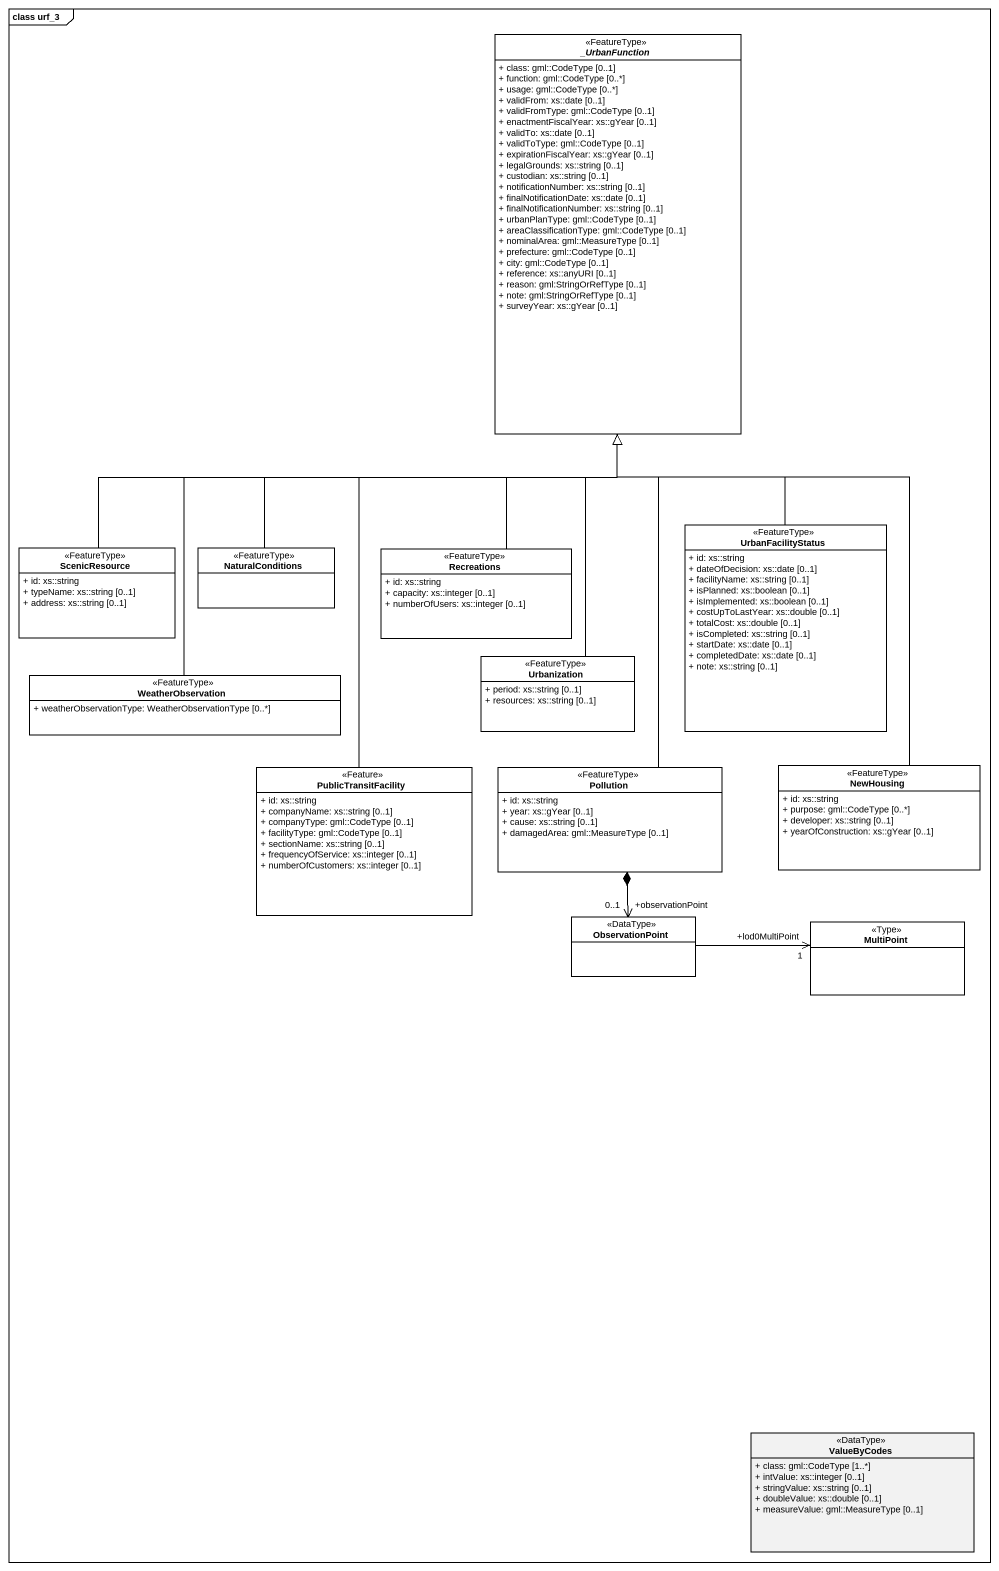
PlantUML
@startuml
mainframe class urf_3
hide circle
hide empty members
skinparam classAttributeIconSize 0
abstract class "_UrbanFunction" as UrbanFunction <<FeatureType>> #FFFFFF {
  + class: gml::CodeType [0..1]
  + function: gml::CodeType [0..*]
  + usage: gml::CodeType [0..*]
  + validFrom: xs::date [0..1]
  + validFromType: gml::CodeType [0..1]
  + enactmentFiscalYear: xs::gYear [0..1]
  + validTo: xs::date [0..1]
  + validToType: gml::CodeType [0..1]
  + expirationFiscalYear: xs::gYear [0..1]
  + legalGrounds: xs::string [0..1]
  + custodian: xs::string [0..1]
  + notificationNumber: xs::string [0..1]
  + finalNotificationDate: xs::date [0..1]
  + finalNotificationNumber: xs::string [0..1]
  + urbanPlanType: gml::CodeType [0..1]
  + areaClassificationType: gml::CodeType [0..1]
  + nominalArea: gml::MeasureType [0..1]
  + prefecture: gml::CodeType [0..1]
  + city: gml::CodeType [0..1]
  + reference: xs::anyURI [0..1]
  + reason: gml:StringOrRefType [0..1]
  + note: gml:StringOrRefType [0..1]
  + surveyYear: xs::gYear [0..1]
}
class UrbanFacilityStatus <<FeatureType>> #FFFFFF {
  + id: xs::string
  + dateOfDecision: xs::date [0..1]
  + facilityName: xs::string [0..1]
  + isPlanned: xs::boolean [0..1]
  + isImplemented: xs::boolean [0..1]
  + costUpToLastYear: xs::double [0..1]
  + totalCost: xs::double [0..1]
  + isCompleted: xs::string [0..1]
  + startDate: xs::date [0..1]
  + completedDate: xs::date [0..1]
  + note: xs::string [0..1]
}
class ScenicResource <<FeatureType>> #FFFFFF {
  + id: xs::string
  + typeName: xs::string [0..1]
  + address: xs::string [0..1]
}
class NaturalConditions <<FeatureType>> #FFFFFF
class Recreations <<FeatureType>> #FFFFFF {
  + id: xs::string
  + capacity: xs::integer [0..1]
  + numberOfUsers: xs::integer [0..1]
}
class WeatherObservation <<FeatureType>> #FFFFFF {
  + weatherObservationType: WeatherObservationType [0..*]
}
class Urbanization <<FeatureType>> #FFFFFF {
  + period: xs::string [0..1]
  + resources: xs::string [0..1]
}
class PublicTransitFacility <<Feature>> #FFFFFF {
  + id: xs::string
  + companyName: xs::string [0..1]
  + companyType: gml::CodeType [0..1]
  + facilityType: gml::CodeType [0..1]
  + sectionName: xs::string [0..1]
  + frequencyOfService: xs::integer [0..1]
  + numberOfCustomers: xs::integer [0..1]
}
class Pollution <<FeatureType>> #FFFFFF {
  + id: xs::string
  + year: xs::gYear [0..1]
  + cause: xs::string [0..1]
  + damagedArea: gml::MeasureType [0..1]
}
class NewHousing <<FeatureType>> #FFFFFF {
  + id: xs::string
  + purpose: gml::CodeType [0..*]
  + developer: xs::string [0..1]
  + yearOfConstruction: xs::gYear [0..1]
}
class ObservationPoint <<DataType>> #FFFFFF
class MultiPoint <<Type>> #FFFFFF
class ValueByCodes <<DataType>> {
  + class: gml::CodeType [1..*]
  + intValue: xs::integer [0..1]
  + stringValue: xs::string [0..1]
  + doubleValue: xs::double [0..1]
  + measureValue: gml::MeasureType [0..1]
}
UrbanFacilityStatus -up-|> UrbanFunction
ScenicResource -up-|> UrbanFunction
NaturalConditions -up-|> UrbanFunction
Recreations -up-|> UrbanFunction
WeatherObservation -up-|> UrbanFunction
Urbanization -up-|> UrbanFunction
PublicTransitFacility -up-|> UrbanFunction
Pollution -up-|> UrbanFunction
NewHousing -up-|> UrbanFunction
ObservationPoint "+observationPoint\n0..1" <-up-* Pollution
ObservationPoint -right-> "+lod0MultiPoint\n1" MultiPoint
@enduml
